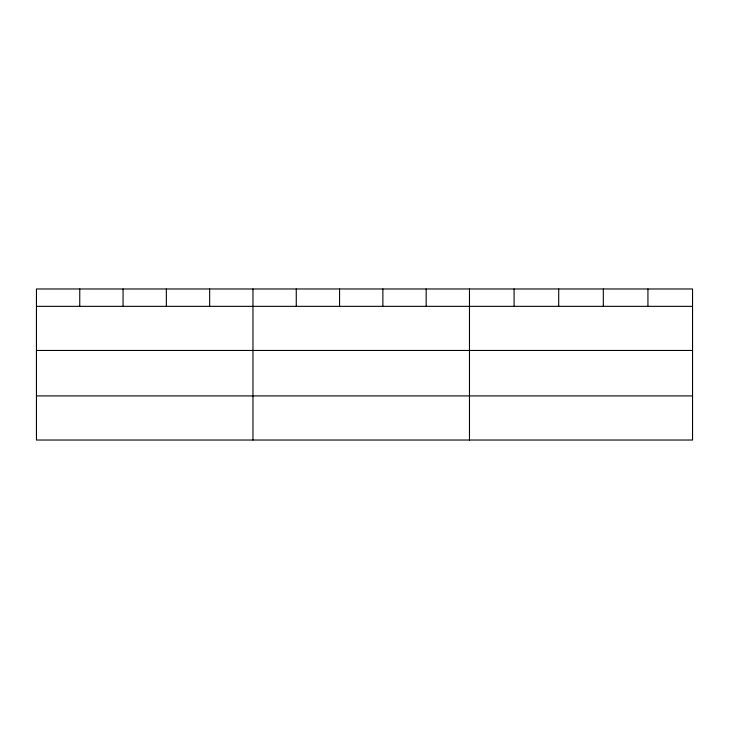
<?xml version="1.0" encoding="UTF-8"?>
<svg xmlns="http://www.w3.org/2000/svg" width="729" height="729" viewBox="0 0 729 729"><rect width="100%" height="100%" fill="white"/><g stroke="black" fill="none" stroke-linecap="round" stroke-linejoin="round"><path stroke-width="1.09" d="M692.55 350.458L692.55 288.976L36.45 288.976L36.45 440.024L692.55 440.024L692.55 350.458L36.45 350.458M36.45 306.344L692.55 306.344M36.45 395.911L692.55 395.911M647.935 288.976L647.935 306.344M603.32 288.976L603.32 306.344M558.706 288.976L558.706 306.344M514.091 288.976L514.091 306.344M469.476 288.976L469.476 440.024M426.173 288.976L426.173 306.344M382.871 288.976L382.871 306.344M339.568 288.976L339.568 306.344M296.266 288.976L296.266 306.344M252.963 288.976L252.963 440.024M209.66 288.976L209.66 306.344M166.358 288.976L166.358 306.344M123.055 288.976L123.055 306.344M79.753 288.976L79.753 306.344"/></g></svg>
